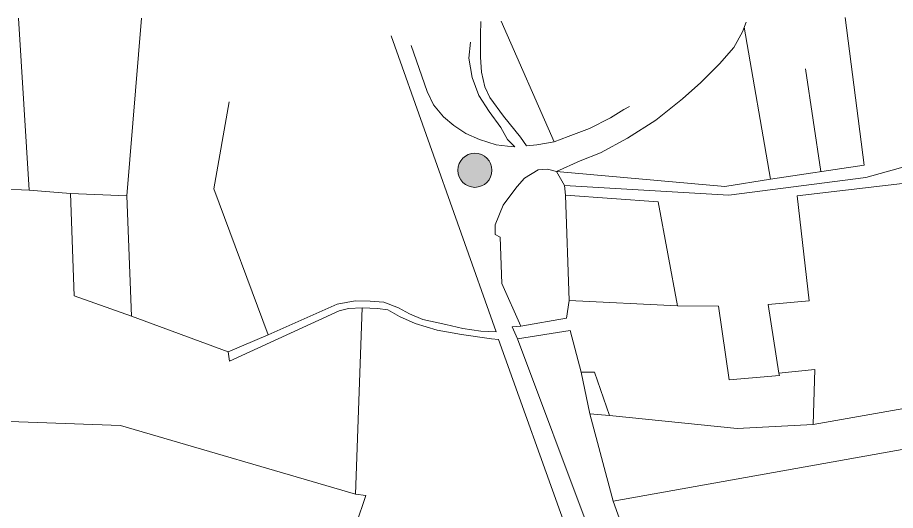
# Model space of a CAD drawing. Header units: millimetres. Extents: x 605783 to 623458, y 1302882 to 1324924.
# Drawn here: x 619532 to 620558, y 1322834 to 1323410 of the extents above; entities that cross this region are included whole.
import ezdxf

# ---------------------------------------------------------------- set-up
doc = ezdxf.new("R2010")
doc.units = ezdxf.units.MM
for name, color, linetype in [('2', 7, 'Continuous'), ('3', 7, 'Continuous'), ('4', 7, 'Continuous'), ('CVL_CUADCON_LIN', 8, 'Continuous')]:
    doc.layers.add(name, color=color, linetype=linetype)

msp = doc.modelspace()

# ---------------------------------------------------------------- hatches: boundary and pattern name
at = {"lineweight": 0}
h = msp.add_hatch(color=8, dxfattribs=at)
h.dxf.hatch_style = 1
h.paths.add_polyline_path([(620086.56246, 1323231.44101, 1), (620046.71816, 1323231.44101, 1)])

# ---------------------------------------------------------------- linework, layer by layer
at = {"color": 7, "lineweight": 0}
msp.add_circle((620066.64031, 1323231.44101), 19.92215, dxfattribs=at)
at = {"layer": '2', "color": 1, "lineweight": 5}
for p, q in [((619532.96128, 1323409.28348), (619545.46128, 1323208.23448)), ((619676.72628, 1323409.24848), (619659.78028, 1323201.54548)), ((620097.36128, 1323405.56848), (620159.47628, 1323264.83948)), ((620381.47928, 1323398.75748), (620412.23828, 1323221.08548)), ((619968.63028, 1323388.59548), (620091.51628, 1323042.82448)), ((619545.46128, 1323208.23448), (619421.74928, 1323213.12948)), ((619593.98628, 1323204.49548), (619545.46128, 1323208.23448)), ((619593.98628, 1323204.49548), (619659.78028, 1323201.54548)), ((619598.13028, 1323084.77648), (619593.98628, 1323204.49548)), ((619659.78028, 1323201.54548), (619665.25328, 1323060.98448)), ((619665.25328, 1323060.98448), (619598.13028, 1323084.77648)), ((619926.94628, 1322852.94448), (619934.72128, 1323070.54648)), ((619778.14628, 1323019.21448), (619665.25328, 1323060.98448)), ((619824.82528, 1323039.36748), (619778.14628, 1323019.21448)), ((620094.08228, 1323033.67748), (620179.07028, 1322797.40648)), ((620462.19328, 1322934.47048), (620585.87728, 1322956.44548)), ((620599.38028, 1322911.10548), (620228.33528, 1322844.67248))]:
    msp.add_line(p, q, dxfattribs=at)
for points in [[(620126.97828, 1323259.96048), (620120.09128, 1323270.11748), (620100.21028, 1323294.74448), (620084.14828, 1323316.32648), (620078.27128, 1323329.02648), (620074.41328, 1323346.05148), (620073.09428, 1323363.58948), (620073.27628, 1323389.51748), (620073.74028, 1323405.27848)], [(620383.62228, 1323404.47948), (620379.33628, 1323393.03448), (620369.48128, 1323374.97148), (620352.51728, 1323355.62748), (620330.73328, 1323333.98748), (620309.45128, 1323314.89048), (620278.02428, 1323290.18548), (620245.06328, 1323269.03748), (620213.36128, 1323251.70348), (620189.76528, 1323242.51648), (620162.11328, 1323230.01848)], [(620412.23828, 1323221.08548), (620521.51128, 1323237.56148), (620499.35728, 1323409.87348)], [(620061.61528, 1323381.11148), (620059.63528, 1323362.55248), (620063.50928, 1323339.68048), (620071.18728, 1323318.84848), (620083.43228, 1323300.05648), (620096.94628, 1323281.26648), (620104.60428, 1323267.55148), (620113.26528, 1323258.92248)], [(619992.28428, 1323377.19248), (620010.97628, 1323323.33148), (620018.13228, 1323307.83648), (620030.10928, 1323293.87448), (620042.07528, 1323283.72548), (620056.07128, 1323274.59548), (620072.09328, 1323267.50248), (620091.66828, 1323261.17748), (620104.62628, 1323259.67248), (620113.26528, 1323258.92248)], [(619779.36228, 1323311.28548), (619761.35828, 1323209.58048), (619824.82528, 1323039.36748)], [(620159.47628, 1323264.83948), (620175.71528, 1323270.96448), (620200.58128, 1323280.40848), (620225.18528, 1323292.64648), (620240.90528, 1323302.58448), (620247.49928, 1323306.15348)], [(620126.97828, 1323259.96048), (620139.16728, 1323260.99548), (620159.47628, 1323264.83948)], [(620599.44828, 1323219.88548), (620595.10728, 1323242.70948), (620523.71828, 1323223.10048), (620363.44628, 1323202.23948), (620171.54228, 1323213.55248)], [(620412.23828, 1323221.08548), (620359.00528, 1323212.35448), (620162.11328, 1323230.01848)], [(620422.09628, 1322994.50448), (620409.51428, 1323074.72848), (620457.24328, 1323079.05848), (620443.38628, 1323201.74648), (620599.44828, 1323219.88548)], [(620091.51628, 1323042.82448), (620073.73528, 1323043.30548), (620052.39028, 1323046.57748), (620032.56528, 1323051.12248), (620005.87828, 1323057.18248), (619990.11228, 1323063.76748), (619977.39228, 1323070.86548), (619960.10228, 1323077.19448), (619944.35028, 1323078.69548), (619926.56928, 1323078.92248), (619905.75328, 1323074.82348), (619824.82528, 1323039.36748)], [(619778.14628, 1323019.21448), (619779.95428, 1323008.28748), (619907.80628, 1323067.20148), (619918.72028, 1323070.01348), (619934.72128, 1323070.54648)], [(619934.72128, 1323070.54648), (619952.75728, 1323069.81148), (619964.69828, 1323068.55848), (619978.69028, 1323060.70048), (619996.74828, 1323052.33948), (620022.67728, 1323044.49848), (620051.13928, 1323039.71248), (620085.95128, 1323034.68148), (620094.08228, 1323033.67748)], [(619447.14828, 1322940.67248), (619652.40228, 1322933.10548), (619926.94628, 1322852.94448)], [(619926.94628, 1322852.94448), (619939.14328, 1322851.43748), (619927.80628, 1322818.12148)]]:
    msp.add_lwpolyline(points, dxfattribs=at)
at = {"layer": '3', "color": 1, "lineweight": 5}
for p, q in [((620116.56228, 1323034.52948), (620208.29228, 1322789.67549)), ((620201.19028, 1322946.78548), (620228.33528, 1322844.67248))]:
    msp.add_line(p, q, dxfattribs=at)
msp.add_lwpolyline([(620228.33528, 1322844.67248), (620250.15328, 1322783.92448), (620283.81728, 1322709.84048), (620313.63028, 1322639.01648)], dxfattribs=at)
at = {"layer": '4', "color": 1, "lineweight": 5}
for p, q in [((620162.11328, 1323230.01848), (620171.54228, 1323213.55248)), ((620171.54228, 1323213.55248), (620172.43928, 1323202.38048)), ((620172.43928, 1323202.38048), (620176.72328, 1323079.42548)), ((620176.72328, 1323079.42548), (620173.76828, 1323058.70948)), ((620176.72328, 1323079.42548), (620303.54228, 1323073.22648)), ((620120.45428, 1323049.22348), (620173.76828, 1323058.70948)), ((620120.45428, 1323049.22348), (620110.29728, 1323048.44548)), ((620116.56228, 1323034.52948), (620110.29728, 1323048.44548)), ((620178.16728, 1323044.11648), (620116.56228, 1323034.52948)), ((620178.16728, 1323044.11648), (620190.94528, 1322995.71948)), ((620190.94528, 1322995.71948), (620201.19028, 1322946.78548)), ((620201.19028, 1322946.78548), (620224.07428, 1322944.75548))]:
    msp.add_line(p, q, dxfattribs=at)
for points in [[(620162.11328, 1323230.01848), (620151.69228, 1323232.79948), (620140.51828, 1323232.01948), (620124.79728, 1323222.33648), (620115.93528, 1323212.40948), (620108.59628, 1323202.73848), (620099.74028, 1323190.52348), (620090.40528, 1323167.88648), (620090.43728, 1323156.44748), (620096.03328, 1323153.40548), (620097.96328, 1323099.01148), (620120.45428, 1323049.22348)], [(620303.54228, 1323073.22648), (620280.99128, 1323194.45148), (620172.43928, 1323202.38048)], [(620303.54228, 1323073.22648), (620351.55628, 1323072.49448), (620364.02828, 1322986.48248), (620422.89228, 1322991.71748), (620422.09628, 1322994.50448)], [(620224.07428, 1322944.75548), (620206.44328, 1322995.38548), (620190.94528, 1322995.71948)], [(620422.09628, 1322994.50448), (620464.21128, 1322998.53548), (620462.19328, 1322934.47048)], [(620462.19328, 1322934.47048), (620373.35028, 1322929.91348), (620224.07428, 1322944.75548)]]:
    msp.add_lwpolyline(points, dxfattribs=at)
at = {"layer": 'CVL_CUADCON_LIN', "color": 1, "lineweight": 5, "ltscale": 0.5, "flags": 128}
msp.add_lwpolyline([(620452.93481, 1323349.89743), (620470.86085, 1323229.92449)], dxfattribs=at)

doc.saveas('drawing.dxf')
